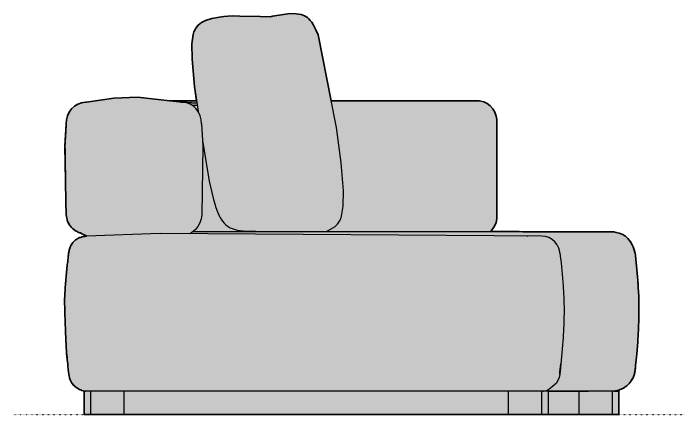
# Model space of a CAD drawing. Header units: millimetres. Extents: x 0 to 4483, y -3303 to 857.
# Drawn here: x 3050 to 4483, y 0 to 857 of the extents above; entities that cross this region are included whole.
import ezdxf

# ---------------------------------------------------------------- set-up
doc = ezdxf.new("R2010")
doc.units = ezdxf.units.MM
doc.linetypes.add('Dots', pattern=[1, 0, -1])
doc.layers.add('Blocks', color=7, linetype='Continuous')
doc.layers.add('Blocks$Fill', color=7, linetype='Continuous', true_color=0xffffff)
for name, color, linetype, lineweight, true_color in [('Blocks$Inner', 7, 'Continuous', 25, 0x007f00), ('Blocks$Outline', 7, 'Continuous', 35, 0xff3f3f), ('Groud', 7, 'Dots', 25, 0x243775)]:
    doc.layers.add(name, color=color, linetype=linetype, lineweight=lineweight, true_color=true_color)

# ---------------------------------------------------------------- blocks, each defined once
blk = doc.blocks.new('Alphabet Left')
at = {"layer": 'Blocks$Fill'}
blk.add_hatch(color=256, dxfattribs=at).paths.add_polyline_path([(-1316.3, 335), (-1320.2, 297.4), (-1322.7, 264.6), (-1323.5, 247.8), (-1323.6, 245.5), (-1323.6, 242.3), (-1320.6, 146.4), (-1317.1, 108.2), (-1314.7, 85.4), (-1313.5, 79), (-1311.2, 72.9), (-1308, 67.3), (-1303.9, 62.2), (-1299.1, 57.9), (-1293.6, 54.4), (-1287.8, 51.9), (-1286.9, 51.6), (-1280.6, 50.2), (-1280.2, 50.1), (-1279.2, 50), (-1281.6, 50), (-1281.6, 0), (-1267.4, 0), (-140, 0), (-140, 50), (-151, 50), (-147.3, 50.4), (-139.4, 52.4), (-131.9, 55.6), (-125.1, 60), (-119, 65.4), (-114, 71.8), (-110, 78.8), (-107.2, 86.5), (-105.7, 94.4), (-105.1, 100.2), (-100, 155.6), (-98.5, 179.6), (-97.7, 203), (-97.3, 220.1), (-97.4, 236.1), (-97.8, 252.2), (-99.6, 283.7), (-100.9, 300.2), (-105.3, 344.3), (-105.8, 346.3), (-106.3, 348.1), (-106.8, 350), (-107.4, 351.7), (-108, 353.4), (-108.6, 355.1), (-109.2, 356.7), (-109.8, 358.2), (-110.4, 359.7), (-111.1, 361.1), (-111.7, 362.5), (-112.4, 363.8), (-113.1, 365.1), (-113.8, 366.3), (-114.5, 367.5), (-115.2, 368.6), (-115.9, 369.7), (-116.6, 370.7), (-117.3, 371.7), (-118, 372.6), (-118.8, 373.6), (-119.5, 374.4), (-120.2, 375.2), (-120.9, 376), (-121.6, 376.8), (-122.3, 377.5), (-123, 378.2), (-123.7, 378.8), (-124.4, 379.4), (-125.1, 380), (-125.8, 380.5), (-126.4, 381), (-127, 381.4), (-127.5, 381.8), (-128, 382.1), (-128.6, 382.5), (-129.3, 382.9), (-129.9, 383.3), (-131.5, 384.2), (-135.9, 385.9), (-139.7, 387.2), (-141.4, 387.8), (-143, 388.2), (-144.5, 388.6), (-145.9, 389), (-147.3, 389.3), (-148.6, 389.5), (-149.8, 389.7), (-151, 389.9), (-152.2, 390), (-153.4, 390), (-154.6, 390.1), (-155.8, 390.1), (-156.7, 390.1), (-204.5, 390.1), (-204.6, 390.1), (-317.1, 390.5), (-413.3, 390.8), (-405.7, 402.4), (-402.4, 410.2), (-400.8, 417.9), (-400.7, 419.7), (-400.7, 629.8), (-401.9, 637.4), (-404.8, 645.4), (-409.2, 652.8), (-414.8, 659), (-421.4, 663.9), (-428.9, 667.5), (-434.8, 669.1), (-437.7, 669.6), (-438.5, 669.6), (-439.4, 669.7), (-440.7, 669.8), (-754.3, 669.8), (-782.6, 811.1), (-787.1, 821.9), (-792.8, 833), (-796, 837.7), (-799.1, 841.6), (-802.2, 844.9), (-805.2, 847.6), (-811.7, 851.7), (-818.8, 854.5), (-835.2, 856.6), (-847, 855.9), (-879.8, 850.4), (-884.8, 849.3), (-906.3, 850), (-965.8, 851.2), (-975, 850.8), (-983.9, 849.9), (-988.5, 849.3), (-1009.5, 845.5), (-1022.6, 841.6), (-1031.7, 837), (-1038.4, 831.6), (-1043.4, 825.4), (-1045.1, 822.2), (-1047.4, 817.1), (-1049, 811.7), (-1051.8, 791.5), (-1051.3, 759.1), (-1046.1, 700.9), (-1041.7, 669.8), (-1098.9, 669.8), (-1168.2, 677.5), (-1218.6, 675.3), (-1277.2, 667.1), (-1278.8, 666.8), (-1287.9, 665.5), (-1295.6, 662.6), (-1302.7, 658.3), (-1308.8, 652.7), (-1313.8, 645.8), (-1317.4, 637.9), (-1319.6, 629.5), (-1320.1, 621), (-1322.9, 572.9), (-1320.5, 426.7), (-1317.2, 412), (-1312.6, 403.6), (-1306.9, 397.1), (-1300.1, 392.1), (-1294, 389.1), (-1292.5, 388.6), (-1291.4, 388.2), (-1290, 387.8), (-1276.8, 381.1), (-1286, 379.9), (-1293.5, 377.1), (-1300.1, 372.9), (-1305.8, 367.4), (-1310.4, 360.8), (-1313.4, 353.5), (-1315.1, 344.9)], flags=0)
at = {"layer": 'Blocks$Inner'}
for p, q in [((-1267.4, 0), (-1267.4, 50)), ((-1196.4, 0), (-1196.4, 49.8)), ((-375.8, 0), (-375.8, 49.8)), ((-304.8, 0), (-304.8, 50)), ((-225.2, 0), (-225.2, 49.8)), ((-154.2, 0), (-154.2, 50))]:
    blk.add_line(p, q, dxfattribs=at)
for points in [[(-764.5, 391.1), (-746.3, 401.7), (-740.7, 406.9), (-736.4, 413.2), (-734.1, 418.3), (-732.2, 423.9), (-728.9, 444.7), (-728.5, 478), (-733, 537.6), (-742.9, 613.2), (-782.6, 811.1), (-787.1, 821.9), (-792.8, 833), (-796, 837.7), (-799.1, 841.6), (-802.2, 844.9), (-805.2, 847.6), (-811.7, 851.7), (-818.8, 854.5), (-835.2, 856.6), (-847, 855.9), (-879.8, 850.4), (-884.8, 849.3), (-906.3, 850), (-949.3, 850.7), (-965.8, 851.2), (-975, 850.8), (-983.9, 849.9), (-988.5, 849.3), (-1009.5, 845.5), (-1022.6, 841.6), (-1031.7, 837), (-1038.4, 831.6), (-1043.4, 825.4), (-1045.1, 822.2), (-1047.4, 817.1), (-1049, 811.7), (-1051.8, 791.5), (-1051.3, 759.1), (-1046.1, 700.9), (-1038.6, 647)], [(-1315.1, 344.9), (-1313.4, 353.5), (-1310.4, 360.8), (-1305.8, 367.4), (-1300.1, 372.9), (-1293.5, 377.1), (-1286, 379.9), (-1276.8, 381.1), (-1290, 387.8), (-1291.4, 388.2), (-1292.5, 388.6), (-1294, 389.1), (-1300.1, 392.1), (-1306.9, 397.1), (-1312.6, 403.6), (-1317.2, 412), (-1320.5, 426.7), (-1322.9, 572.9), (-1320.1, 621), (-1319.6, 629.5), (-1317.4, 637.9), (-1313.8, 645.8), (-1308.8, 652.7), (-1302.7, 658.3), (-1295.6, 662.6), (-1287.9, 665.5), (-1278.8, 666.8), (-1277.2, 667.1), (-1218.6, 675.3), (-1168.2, 677.5), (-1072.5, 666.8)], [(-1041.7, 669.8), (-1098.9, 669.8)], [(-1031.2, 621), (-1031.8, 629.5), (-1033.9, 637.9), (-1037.6, 645.8), (-1042.6, 652.7), (-1048.6, 658.3), (-1055.7, 662.6), (-1063.4, 665.5), (-1072.5, 666.8)], [(-440.6, 669.8), (-754.3, 669.8)], [(-400.7, 629.8), (-401.9, 637.4), (-404.8, 645.4), (-409.2, 652.8), (-414.8, 659), (-421.4, 663.9), (-428.9, 667.5), (-434.8, 669.1), (-437.7, 669.6), (-438.5, 669.6), (-439, 669.7), (-439.2, 669.7), (-439.4, 669.7), (-440.7, 669.8)], [(-1031.2, 621), (-1028.5, 572.9), (-1030.9, 426.7), (-1032.2, 418.1), (-1035, 409.7), (-1039.4, 401.8), (-1045.1, 394.8), (-1051.9, 389), (-1056.4, 386.3)], [(-400.7, 629.8), (-400.7, 419.7), (-400.8, 417.9), (-402.4, 410.2), (-405.7, 402.4), (-413.3, 390.8)], [(-1029.4, 585.5), (-1014.9, 498.2), (-1006.6, 462.3), (-1000.7, 442), (-997.4, 433.1), (-992.7, 422.9), (-992.4, 422.3), (-989.4, 417.1), (-986.3, 412.7), (-983.1, 408.9), (-980, 405.7), (-976.7, 402.9), (-970.1, 398.7), (-955, 393.6), (-936, 392), (-923.2, 392.4), (-907.1, 391.1)], [(-204.5, 390.1), (-193.4, 390.1), (-185.2, 390.1), (-178.4, 390.1), (-168, 390.1), (-161.9, 390.1), (-158.5, 390.1), (-156.7, 390.1), (-155.8, 390.1)], [(-266.4, 345.9), (-266.5, 347), (-266.5, 347.3), (-266.5, 347.5), (-266.6, 347.7), (-266.6, 347.9), (-266.7, 348.2), (-267.1, 350.6), (-268.5, 355.3), (-271.9, 362.5), (-276.7, 368.8), (-282.6, 374), (-289.5, 377.9), (-297, 380.3), (-304.5, 381.1), (-1119.5, 386.8), (-1276.8, 381.1)], [(-105.7, 94.4), (-107.2, 86.5), (-110, 78.8), (-114, 71.8), (-119, 65.4), (-125.1, 60), (-131.9, 55.6), (-139.4, 52.4), (-147.3, 50.4), (-151, 50)], [(-1280.6, 50.2), (-1280.2, 50.1), (-1279.2, 50), (-1280.2, 50.1), (-1286.9, 51.6), (-1287.8, 51.9), (-1293.6, 54.4), (-1299.1, 57.9), (-1303.9, 62.2), (-1308, 67.3), (-1311.2, 72.9), (-1313.5, 79), (-1314.7, 85.4)], [(-266.6, 85.4), (-267.9, 79), (-273.3, 67.3), (-290.8, 53), (-293.6, 51.9)], [(-290.6, 0), (-290.6, 50), (-304.8, 50), (-1281.6, 50), (-1281.6, 0), (-1267.4, 0), (-1196.4, 0), (-304.8, 0), (-290.6, 0), (-154.2, 0), (-140, 0), (-140, 50), (-154.2, 50), (-176.7, 49.8)], [(-302.2, 50), (-301.2, 50.1), (-294.5, 51.6), (-292.7, 52.2)], [(-205.1, 49.8), (-290.6, 49.8), (-205.1, 49.8)]]:
    blk.add_lwpolyline(points, dxfattribs=at)
for points, knots in [([(-1077.2, 667.6), (-1076.3, 667.5), (-1072.7, 667.3), (-1066.5, 667), (-1058.6, 666.5), (-1050.6, 666), (-1044.8, 665.7), (-1041.8, 665.5), (-1041.5, 665.4)], [0.6847795, 0.6847795, 0.6847795, 0.6847795, 0.6944444, 0.7222222, 0.75, 0.7777778, 0.8055556, 0.8091738, 0.8091738, 0.8091738, 0.8091738]), ([(-1051.4, 660.8), (-1050.9, 660.7), (-1049.9, 660.7), (-1048.2, 660.6), (-1046.2, 660.5), (-1043.8, 660.4), (-1041.8, 660.4), (-1041.4, 660.4)], [0.6666667, 0.6666667, 0.6666667, 0.6666667, 0.7083333, 0.7291667, 0.75, 0.7916667, 0.8022424, 0.8022424, 0.8022424, 0.8022424]), ([(-1049.3, 391.1), (-593.3, 391.1), (-530.2, 391), (-429.5, 390.8), (-317.1, 390.5), (-242.1, 390.2), (-204.6, 390.1)], [0.5905977, 0.5905977, 0.5905977, 0.5905977, 0.6666667, 0.7777778, 0.8888889, 1, 1, 1, 1]), ([(-131.5, 384.2), (-129.2, 382.9), (-121.2, 377.8), (-110.5, 365.4), (-105.3, 344.3)], [9.2239108, 9.2239108, 9.2239108, 9.2239108, 9.3350219, 9.8905775, 9.8905775, 9.8905775, 9.8905775]), ([(-105.3, 344.3), (-104.2, 334.9), (-102.7, 320.3), (-100.9, 300.2), (-100, 289.3), (-99.6, 283.6), (-97.8, 252.2)], [9.8905775, 9.8905775, 9.8905775, 9.8905775, 10.0097994, 10.0722994, 10.1347994, 10.1403825, 10.1403825, 10.1403825, 10.1403825]), ([(-1320.6, 146.4), (-1323.8, 236.7), (-1323.6, 247.9), (-1322.8, 264.7), (-1321.6, 281.2), (-1320.3, 297.4), (-1318.8, 312.7), (-1317.7, 322.5), (-1317.1, 327.1)], [10.2433617, 10.2433617, 10.2433617, 10.2433617, 10.3047189, 10.3672189, 10.4297189, 10.4922189, 10.5547189, 10.6088941, 10.6088941, 10.6088941, 10.6088941]), ([(-262.9, 316), (-262.8, 315.1), (-262.2, 308.9), (-261, 297.4), (-259.7, 281.2), (-258.6, 264.7), (-257.8, 247.8), (-257.3, 230.8), (-257.3, 214), (-257.7, 197.4), (-258.3, 182.5), (-258.8, 173.1), (-260.6, 148.1)], [-0.9589546, -0.9589546, -0.9589546, -0.9589546, -0.9484852, -0.8859852, -0.8234852, -0.7609852, -0.6984852, -0.6359852, -0.5734852, -0.5109852, -0.4484852, -0.4049038, -0.4049038, -0.4049038, -0.4049038]), ([(-176.7, 49.8), (-178.9, 49.8), (-187.6, 49.8), (-197.7, 49.8), (-205.1, 49.8)], [2266.317957, 2266.317957, 2266.317957, 2266.317957, 2266.4184561, 2266.7041704, 2266.7041704, 2266.7041704, 2266.7041704])]:
    blk.add_open_spline(points, degree=3, knots=knots, dxfattribs=at)
for points in [[(-204.6, 390.1), (-204.6, 390.1), (-204.6, 390.1), (-204.5, 390.1)], [(-155.8, 390.1), (-149.4, 390.1), (-144, 389.2), (-131.5, 384.2)], [(-334.4, 380.1), (-334.8, 380.1), (-335.2, 380.1), (-335.5, 380.1)], [(-1316.3, 335), (-1315.7, 339.7), (-1315.4, 342.3), (-1315.1, 344.9)], [(-266.3, 345.2), (-266.3, 345.3), (-266.3, 345.4), (-266.4, 345.9)], [(-266.3, 345.2), (-266.3, 345.1), (-266.3, 345), (-266.2, 344.9)], [(-266.3, 345.2), (-266.3, 345.2), (-266.3, 345.2), (-266.3, 345.2)], [(-266.3, 345.2), (-266.3, 345.2), (-266.3, 345.2), (-266.3, 345.2)], [(-266.3, 345.2), (-266.3, 345.2), (-266.3, 345.2), (-266.3, 345.2)], [(-266.3, 345.2), (-266.3, 345.2), (-266.3, 345.2), (-266.3, 345.2)], [(-266.2, 344.9), (-265.9, 342.3), (-265.6, 339.8), (-265.3, 337.2)], [(-266.2, 344.9), (-265.8, 341.4), (-265.4, 337.9), (-262.9, 316)], [(-1317.1, 327.1), (-1316.3, 334.6), (-1316.3, 334.8), (-1316.3, 335)], [(-1321.7, 284.4), (-1321.7, 283.9), (-1321.7, 283.5), (-1321.7, 283.1)], [(-97.8, 252.2), (-97.4, 241.5), (-97.3, 230.8), (-97.3, 220.1)], [(-97.3, 220.1), (-97.4, 214.2), (-97.4, 208.7), (-97.7, 203)], [(-97.7, 203), (-98.1, 187.7), (-98.8, 171.6), (-100, 155.6)], [(-1314.7, 85.4), (-1316.8, 105.1), (-1318.9, 125.5), (-1320.6, 146.4)], [(-260.6, 148.1), (-262.3, 126.6), (-264.4, 105.6), (-266.6, 85.4)], [(-100, 155.6), (-102.5, 125), (-104, 109.7), (-105.7, 94.4)], [(-1314.7, 85.4), (-1315.5, 92.9), (-1316.3, 100.5), (-1317.1, 108.2)], [(-1317, 107.3), (-1316.9, 106.4), (-1316.8, 105.4), (-1316.7, 104.5)], [(-1315.5, 92.7), (-1316, 97.5), (-1316.5, 102.4), (-1317, 107.3)], [(-1317, 107.3), (-1316.2, 100), (-1315.5, 92.7), (-1314.7, 85.4)], [(-1316.1, 98.3), (-1316.4, 101.2), (-1316.7, 104.1), (-1317, 107)], [(-264.2, 108.2), (-265, 100.5), (-265.8, 92.9), (-266.6, 85.4)], [(-266.6, 85.4), (-265.8, 92.9), (-265, 100.5), (-264.2, 108.2)], [(-264.2, 108.2), (-265, 100.5), (-265.8, 92.9), (-266.6, 85.4)], [(-266.6, 85.4), (-265.8, 92.9), (-265, 100.5), (-264.2, 108.2)], [(-264.2, 108.2), (-265, 100.5), (-265.8, 92.9), (-266.6, 85.4)], [(-1315.7, 94.4), (-1315.7, 94.9), (-1315.7, 95.3), (-1315.8, 95.7)], [(-266.6, 85.4), (-266.3, 88.6), (-266, 91.8), (-265.6, 95)], [(-265.5, 96.5), (-265.6, 95.6), (-265.6, 94.7), (-265.7, 93.8)], [(-265.6, 95), (-265.7, 94.6), (-265.7, 94.2), (-265.7, 93.8)], [(-265.7, 93.8), (-265.7, 94.2), (-265.7, 94.6), (-265.6, 95)], [(-265.6, 95), (-265.7, 94.6), (-265.7, 94.2), (-265.7, 93.8)], [(-265.7, 93.8), (-265.7, 94.2), (-265.7, 94.6), (-265.6, 95)]]:
    blk.add_open_spline(points, degree=3, dxfattribs=at)
at = {"layer": 'Blocks$Outline'}
for points in [[(-754.3, 669.8), (-782.6, 811.1), (-787.1, 821.9), (-792.8, 833), (-796, 837.7), (-799.1, 841.6), (-802.2, 844.9), (-805.2, 847.6), (-811.7, 851.7), (-818.8, 854.5), (-835.2, 856.6), (-847, 855.9), (-879.8, 850.4), (-884.8, 849.3), (-906.3, 850), (-949.3, 850.7), (-965.8, 851.2), (-975, 850.8), (-983.9, 849.9), (-988.5, 849.3), (-1009.5, 845.5), (-1022.6, 841.6), (-1031.7, 837), (-1038.4, 831.6), (-1043.4, 825.4), (-1045.1, 822.2), (-1047.4, 817.1), (-1049, 811.7), (-1051.8, 791.5), (-1051.3, 759.1), (-1046.1, 700.9), (-1041.7, 669.8)], [(-1098.9, 669.8), (-1168.2, 677.5), (-1218.6, 675.3), (-1277.2, 667.1), (-1278.8, 666.8)], [(-1278.8, 666.8), (-1287.9, 665.5), (-1295.6, 662.6), (-1302.7, 658.3), (-1308.8, 652.7), (-1313.8, 645.8), (-1317.4, 637.9), (-1319.6, 629.5), (-1320.1, 621)], [(-1041.7, 669.8), (-1098.9, 669.8)], [(-440.7, 669.8), (-754.3, 669.8)], [(-400.7, 629.8), (-401.9, 637.4), (-404.8, 645.4), (-409.2, 652.8), (-414.8, 659), (-421.4, 663.9), (-428.9, 667.5), (-434.8, 669.1), (-437.7, 669.6), (-438.5, 669.6), (-439, 669.7), (-439.2, 669.7), (-439.4, 669.7), (-440.7, 669.8)], [(-413.3, 390.8), (-405.7, 402.4), (-402.4, 410.2), (-400.8, 417.9), (-400.7, 419.7), (-400.7, 629.8)], [(-1279.2, 50), (-1281.6, 50), (-1281.6, 0), (-1267.4, 0), (-1196.4, 0), (-304.8, 0), (-290.6, 0), (-154.2, 0), (-140, 0), (-140, 50), (-151, 50)]]:
    blk.add_lwpolyline(points, dxfattribs=at)
for points, knots in [([(-1320.1, 621), (-1321, 604.9), (-1321.9, 588.9), (-1322.9, 572.9), (-1322.1, 524.2), (-1321.3, 475.4), (-1320.5, 426.7), (-1319.4, 421.8), (-1318.3, 416.9), (-1317.2, 412), (-1315.7, 409.2), (-1314.2, 406.4), (-1312.6, 403.6), (-1310.7, 401.5), (-1308.8, 399.3), (-1306.9, 397.1), (-1304.6, 395.4), (-1302.4, 393.8), (-1300.1, 392.1), (-1298.1, 391.1), (-1296.1, 390.1), (-1294, 389.1), (-1293.5, 388.9), (-1293, 388.8), (-1292.5, 388.6), (-1292.1, 388.5), (-1291.8, 388.3), (-1291.4, 388.2), (-1290.9, 388.1), (-1290.5, 388), (-1290, 387.8), (-1285.6, 385.6), (-1281.2, 383.3), (-1276.8, 381.1), (-1279.9, 380.7), (-1282.9, 380.3), (-1286, 379.9), (-1288.5, 378.9), (-1291, 378), (-1293.5, 377.1), (-1295.7, 375.7), (-1297.9, 374.3), (-1300.1, 372.9), (-1302, 371.1), (-1303.9, 369.3), (-1305.8, 367.4), (-1307.3, 365.2), (-1308.8, 363), (-1310.4, 360.8), (-1311.4, 358.4), (-1312.4, 356), (-1313.4, 353.5), (-1314, 350.7), (-1314.5, 347.8), (-1315.1, 344.9), (-1315.4, 342.3), (-1315.7, 339.7), (-1316.3, 335)], [-26.772194, -26.772194, -26.772194, -26.772194, -25.772194, -25.772194, -25.772194, -24.772194, -24.772194, -24.772194, -23.772194, -23.772194, -23.772194, -22.772194, -22.772194, -22.772194, -21.772194, -21.772194, -21.772194, -20.772194, -20.772194, -20.772194, -19.772194, -19.772194, -19.772194, -18.772194, -18.772194, -18.772194, -17.772194, -17.772194, -17.772194, -16.772194, -16.772194, -16.772194, -15.772194, -15.772194, -15.772194, -14.772194, -14.772194, -14.772194, -13.772194, -13.772194, -13.772194, -12.772194, -12.772194, -12.772194, -11.772194, -11.772194, -11.772194, -10.772194, -10.772194, -10.772194, -9.772194, -9.772194, -9.772194, -1, -1, -1, -0.96931, -0.96931, -0.96931, -0.96931]), ([(-105.3, 344.3), (-110.5, 365.4), (-121.2, 377.8), (-129.2, 382.9), (-131.5, 384.2), (-144, 389.2), (-149.4, 390.1), (-155.8, 390.1), (-156.1, 390.1), (-156.4, 390.1), (-156.7, 390.1), (-157.3, 390.1), (-157.9, 390.1), (-158.5, 390.1), (-159.6, 390.1), (-160.8, 390.1), (-161.9, 390.1), (-163.9, 390.1), (-166, 390.1), (-168, 390.1), (-171.5, 390.1), (-175, 390.1), (-178.4, 390.1), (-180.7, 390.1), (-183, 390.1), (-185.2, 390.1), (-188, 390.1), (-190.7, 390.1), (-193.4, 390.1), (-197.1, 390.1), (-200.8, 390.1), (-204.5, 390.1), (-204.6, 390.1), (-204.6, 390.1), (-204.6, 390.1), (-242.1, 390.2), (-311.7, 390.5), (-381.2, 390.7), (-413.3, 390.8)], [-9.890577, -9.890577, -9.890577, -9.890577, -9.335022, -9.223911, -9.223911, -9.223911, -9.001689, -9.001689, -9.001689, -8.001689, -8.001689, -8.001689, -7.001689, -7.001689, -7.001689, -6.001689, -6.001689, -6.001689, -5.001689, -5.001689, -5.001689, -4.001689, -4.001689, -4.001689, -3.001689, -3.001689, -3.001689, -2.001689, -2.001689, -2.001689, -1.001689, -1.001689, -1.001689, -1, -1, -1, -0.888889, -0.793827, -0.793827, -0.793827, -0.793827]), ([(-97.7, 203), (-97.4, 208.7), (-97.4, 214.2), (-97.3, 220.1), (-97.3, 230.8), (-97.4, 241.5), (-97.8, 252.2), (-99.6, 283.6), (-100, 289.3), (-100.9, 300.2), (-102.7, 320.3), (-104.2, 334.9), (-105.3, 344.3)], [-0.4469329, -0.4469329, -0.4469329, -0.4469329, -0.382918, -0.382918, -0.382918, -0.2555831, -0.2555831, -0.2555831, -0.25, -0.1875, -0.125, -0.0057781, -0.0057781, -0.0057781, -0.0057781]), ([(-1316.3, 335), (-1316.3, 334.8), (-1316.3, 334.6), (-1317.1, 327.1), (-1317.7, 322.5), (-1318.8, 312.7), (-1320.3, 297.4), (-1321.6, 281.2), (-1322.8, 264.7), (-1323.6, 247.9), (-1323.8, 236.7), (-1320.6, 146.4), (-1319.6, 133.5), (-1317.6, 112.9), (-1315.5, 92.9), (-1314.7, 85.4), (-1314.3, 83.3), (-1313.9, 81.2), (-1313.5, 79), (-1312.7, 77), (-1312, 75), (-1311.2, 72.9), (-1310.1, 71.1), (-1309.1, 69.2), (-1308, 67.3), (-1306.6, 65.6), (-1305.3, 63.9), (-1303.9, 62.2), (-1302.3, 60.8), (-1300.7, 59.4), (-1299.1, 57.9), (-1297.3, 56.8), (-1295.5, 55.6), (-1293.6, 54.4), (-1291.7, 53.6), (-1289.7, 52.8), (-1287.8, 51.9), (-1287.5, 51.8), (-1287.2, 51.7), (-1286.9, 51.6), (-1284.8, 51.1), (-1282.7, 50.7), (-1280.6, 50.2)], [-10.611376, -10.611376, -10.611376, -10.611376, -10.608894, -10.608894, -10.608894, -10.554719, -10.492219, -10.429719, -10.367219, -10.304719, -10.243362, -10.243362, -10.243362, -10.09262, -10, -10, -10, -9, -9, -9, -8, -8, -8, -7, -7, -7, -6, -6, -6, -5, -5, -5, -4, -4, -4, -3, -3, -3, -2, -2, -2, -1.064781, -1.064781, -1.064781, -1.064781]), ([(-151, 50), (-149.8, 50.1), (-148.5, 50.3), (-147.3, 50.4), (-144.7, 51.1), (-142, 51.7), (-139.4, 52.4), (-136.9, 53.5), (-134.4, 54.5), (-131.9, 55.6), (-129.7, 57.1), (-127.4, 58.5), (-125.1, 60), (-123.1, 61.8), (-121.1, 63.6), (-119, 65.4), (-117.4, 67.5), (-115.7, 69.6), (-114, 71.8), (-112.6, 74.1), (-111.3, 76.5), (-110, 78.8), (-109, 81.4), (-108.1, 83.9), (-107.2, 86.5), (-106.7, 89.1), (-106.2, 91.8), (-105.7, 94.4), (-105.5, 96.4), (-103.9, 111.6), (-102.2, 128.8), (-100, 155.6), (-98.8, 171.6), (-98.1, 187.7), (-97.7, 203)], [0, 0, 0, 0, 1, 1, 1, 2, 2, 2, 3, 3, 3, 4, 4, 4, 5, 5, 5, 6, 6, 6, 7, 7, 7, 8, 8, 8, 9, 9, 9, 9.023051, 9.183276, 9.183276, 9.183276, 9.374321, 9.374321, 9.374321, 9.374321]), ([(-1280.6, 50.2), (-1280.4, 50.2), (-1280.3, 50.1), (-1280.2, 50.1), (-1279.8, 50.1), (-1279.5, 50), (-1279.2, 50)], [-2, -2, -2, -2, -1, -1, -1, 0, 0, 0, 0])]:
    blk.add_open_spline(points, degree=3, knots=knots, dxfattribs=at)

msp = doc.modelspace()

# ---------------------------------------------------------------- linework, layer by layer
at = {"layer": 'Groud'}
msp.add_lwpolyline([(3050.5, 0), (4483.4, 0)], dxfattribs=at)

# ---------------------------------------------------------------- block references
at = {"layer": 'Blocks'}
msp.add_blockref('Alphabet Left', (4483.4, 0), dxfattribs=at)

doc.saveas('drawing.dxf')
